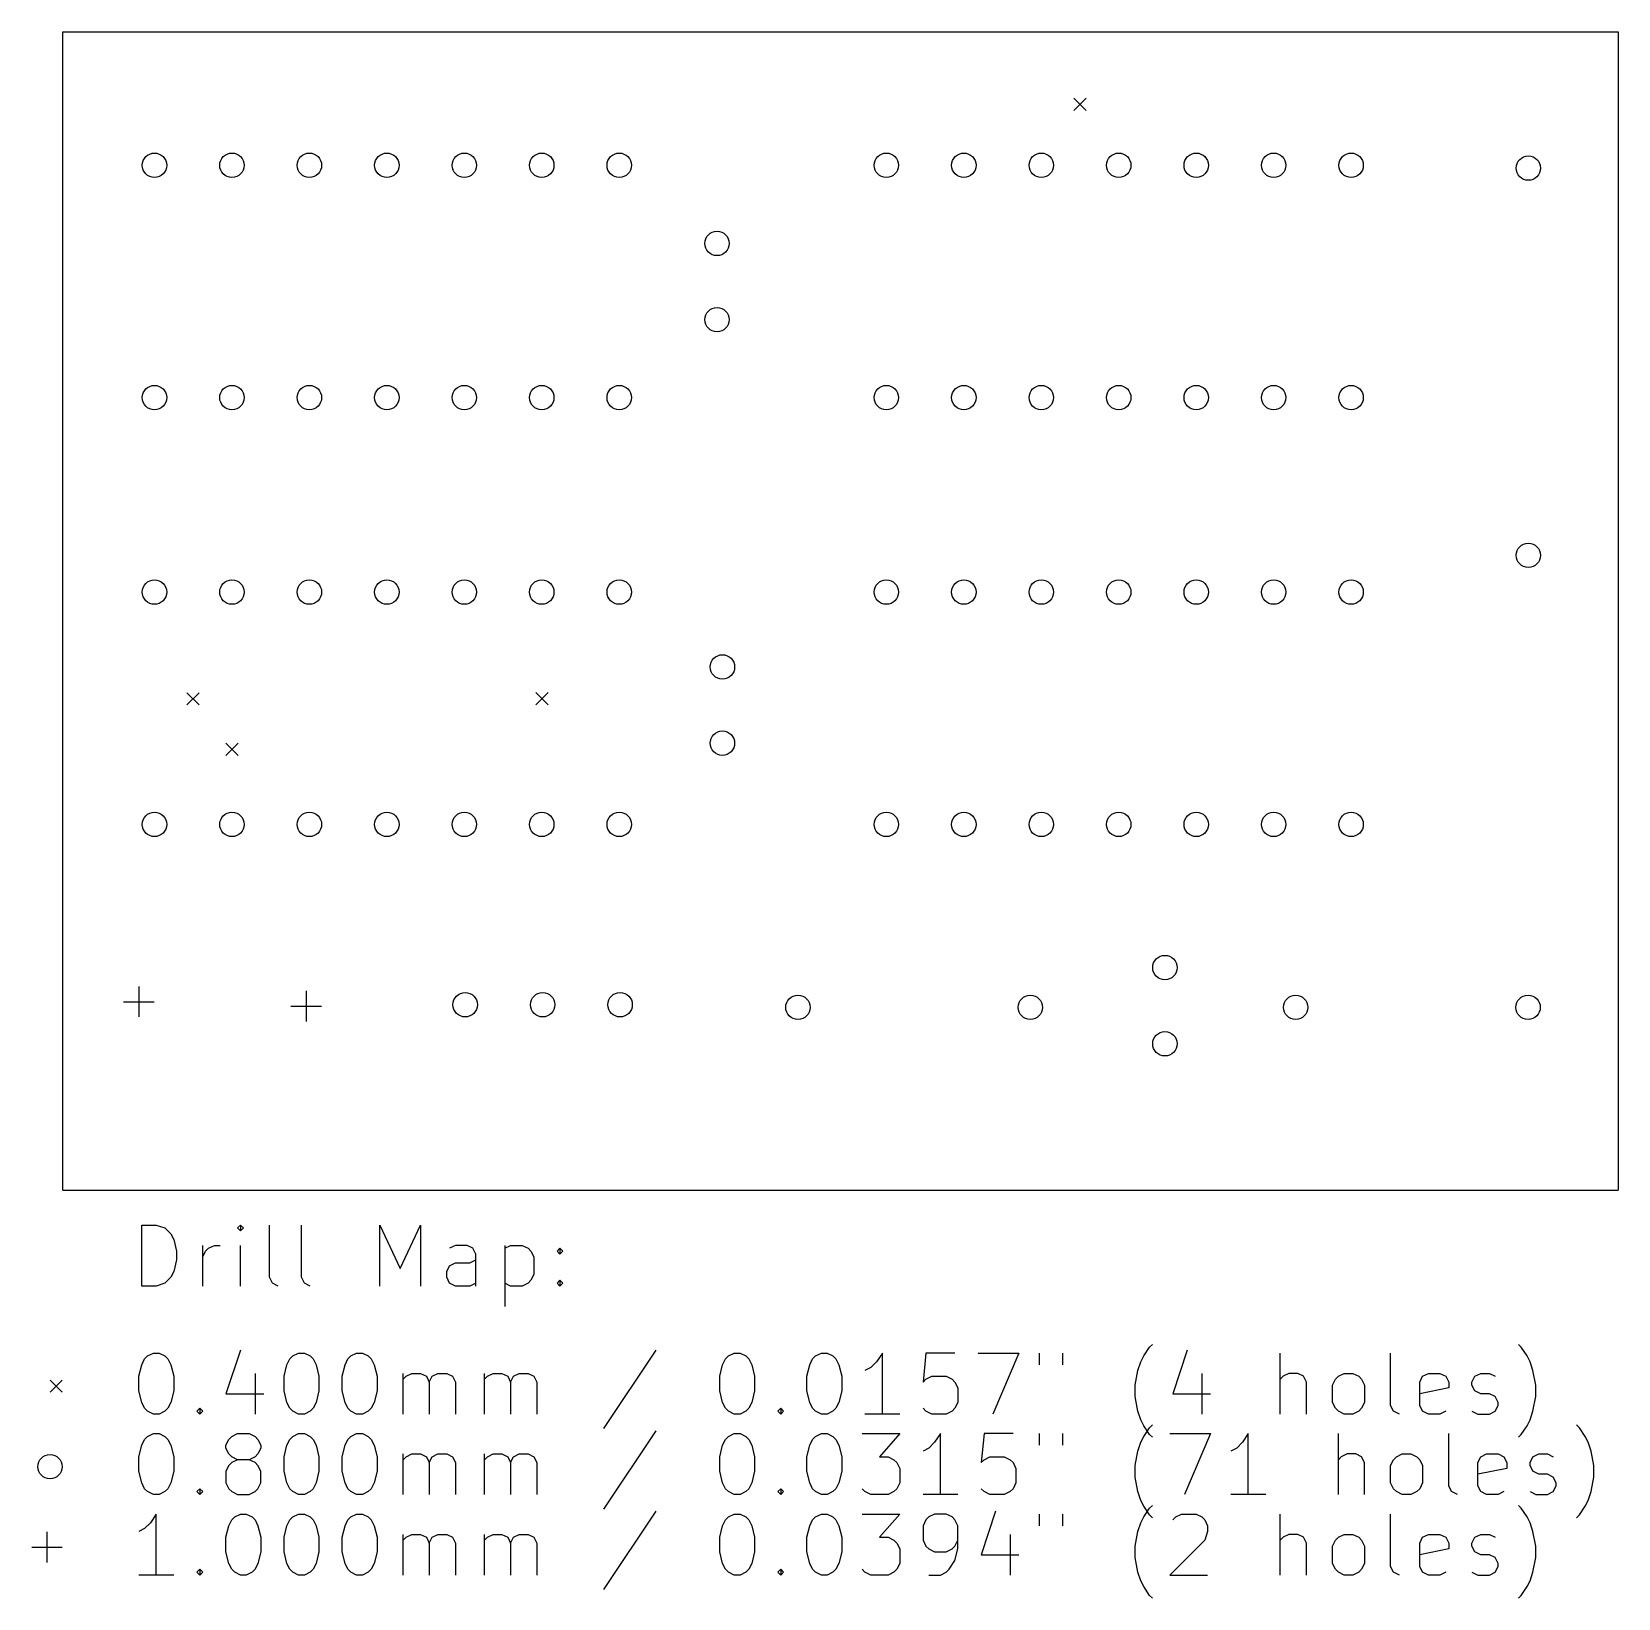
# Model space of a CAD drawing. Extents: x 108 to 160, y -95.4 to -44.
import ezdxf

# ---------------------------------------------------------------- set-up
doc = ezdxf.new("R2010")
doc.units = 0
doc.layers.add('BLACK', color=7, linetype='CONTINUOUS')

msp = doc.modelspace()

# ---------------------------------------------------------------- linework, layer by layer
at = {"layer": 'BLACK', "linetype": 'CONTINUOUS'}
for p, q in [((109, -82), (109, -44)), ((109, -44), (160, -44)), ((160, -44), (160, -82)), ((142.151, -46.1808), (142.551, -46.5808)), ((142.551, -46.1808), (142.151, -46.5808)), ((113.062, -65.6804), (113.462, -66.0804)), ((113.462, -65.6804), (113.062, -66.0804)), ((124.507, -65.6736), (124.907, -66.0736)), ((124.907, -65.6736), (124.507, -66.0736)), ((114.34, -67.336), (114.74, -67.736)), ((114.74, -67.336), (114.34, -67.736)), ((111.489, -75.3134), (111.489, -76.3134)), ((110.989, -75.8134), (111.989, -75.8134)), ((116.972, -75.4628), (116.972, -76.4628)), ((116.472, -75.9628), (117.472, -75.9628)), ((109, -82), (160, -82)), ((111.583, -85.1398), (111.583, -83.1398)), ((111.583, -83.1398), (112.059, -83.1398)), ((112.059, -83.1398), (112.345, -83.2351)), ((112.345, -83.2351), (112.535, -83.4256)), ((114.821, -83.1398), (114.726, -83.2351)), ((114.726, -83.2351), (114.821, -83.3303)), ((114.916, -83.2351), (114.821, -83.1398)), ((114.821, -83.1398), (114.821, -83.3303)), ((114.821, -83.3303), (114.916, -83.2351)), ((115.773, -84.8541), (115.773, -83.1398)), ((116.821, -84.8541), (116.821, -83.1398)), ((119.392, -85.1398), (119.392, -83.1398)), ((119.392, -83.1398), (120.059, -84.5684)), ((120.059, -84.5684), (120.726, -83.1398)), ((120.726, -83.1398), (120.726, -85.1398)), ((112.535, -83.4256), (112.63, -83.616)), ((112.63, -83.616), (112.726, -83.997)), ((112.726, -83.997), (112.726, -84.2827)), ((113.583, -85.1398), (113.583, -83.8065)), ((113.583, -84.1875), (113.678, -83.997)), ((113.678, -83.997), (113.773, -83.9017)), ((113.773, -83.9017), (113.964, -83.8065)), ((113.964, -83.8065), (114.154, -83.8065)), ((114.821, -85.1398), (114.821, -83.8065)), ((121.868, -83.8065), (121.678, -83.9017)), ((122.249, -83.8065), (121.868, -83.8065)), ((122.44, -83.9017), (122.249, -83.8065)), ((122.535, -84.0922), (122.44, -83.9017)), ((122.535, -85.1398), (122.535, -84.0922)), ((123.488, -83.8065), (123.488, -85.8065)), ((123.488, -83.9017), (123.678, -83.8065)), ((123.678, -83.8065), (124.059, -83.8065)), ((124.059, -83.8065), (124.249, -83.9017)), ((124.249, -83.9017), (124.345, -83.997)), ((124.345, -83.997), (124.44, -84.1875)), ((124.44, -84.1875), (124.44, -84.7589)), ((125.202, -83.997), (125.297, -83.9017)), ((125.297, -84.0922), (125.202, -83.997)), ((125.297, -83.9017), (125.392, -83.997)), ((125.297, -83.9017), (125.297, -84.0922)), ((125.392, -83.997), (125.297, -84.0922)), ((112.63, -84.6636), (112.535, -84.8541)), ((112.726, -84.2827), (112.63, -84.6636)), ((121.583, -84.6636), (121.678, -84.4732)), ((121.583, -84.8541), (121.583, -84.6636)), ((121.678, -84.4732), (121.868, -84.3779)), ((121.868, -84.3779), (122.345, -84.3779)), ((122.345, -84.3779), (122.535, -84.2827)), ((124.44, -84.7589), (124.345, -84.9494)), ((112.059, -85.1398), (111.583, -85.1398)), ((112.345, -85.0446), (112.059, -85.1398)), ((112.535, -84.8541), (112.345, -85.0446)), ((115.868, -85.0446), (115.773, -84.8541)), ((116.059, -85.1398), (115.868, -85.0446)), ((116.916, -85.0446), (116.821, -84.8541)), ((117.107, -85.1398), (116.916, -85.0446)), ((121.678, -85.0446), (121.583, -84.8541)), ((121.868, -85.1398), (121.678, -85.0446)), ((122.345, -85.1398), (121.868, -85.1398)), ((122.535, -85.0446), (122.345, -85.1398)), ((123.678, -85.1398), (123.488, -85.0446)), ((124.059, -85.1398), (123.678, -85.1398)), ((124.249, -85.0446), (124.059, -85.1398)), ((124.345, -84.9494), (124.249, -85.0446)), ((125.202, -85.0446), (125.297, -84.9494)), ((125.297, -85.1398), (125.202, -85.0446)), ((125.297, -84.9494), (125.392, -85.0446)), ((125.297, -84.9494), (125.297, -85.1398)), ((125.392, -85.0446), (125.297, -85.1398)), ((111.773, -87.4351), (111.964, -87.3398)), ((111.964, -87.3398), (112.154, -87.3398)), ((112.154, -87.3398), (112.345, -87.4351)), ((114.821, -87.2446), (114.345, -88.6732)), ((116.535, -87.4351), (116.726, -87.3398)), ((116.726, -87.3398), (116.916, -87.3398)), ((116.916, -87.3398), (117.107, -87.4351)), ((118.44, -87.4351), (118.63, -87.3398)), ((118.63, -87.3398), (118.821, -87.3398)), ((118.821, -87.3398), (119.011, -87.4351)), ((128.44, -87.2446), (126.726, -89.816)), ((130.821, -87.4351), (131.011, -87.3398)), ((131.011, -87.3398), (131.202, -87.3398)), ((131.202, -87.3398), (131.392, -87.4351)), ((133.678, -87.4351), (133.868, -87.3398)), ((133.868, -87.3398), (134.059, -87.3398)), ((134.059, -87.3398), (134.249, -87.4351)), ((135.868, -87.3398), (135.678, -87.6256)), ((135.868, -89.3398), (135.868, -87.3398)), ((137.297, -87.3398), (137.202, -88.2922)), ((138.249, -87.3398), (137.297, -87.3398)), ((139.011, -87.3398), (140.345, -87.3398)), ((140.345, -87.3398), (139.488, -89.3398)), ((141.011, -87.3398), (141.011, -87.7208)), ((141.773, -87.3398), (141.773, -87.7208)), ((144.44, -87.4351), (144.63, -87.1494)), ((144.63, -87.1494), (144.726, -87.0541)), ((145.868, -87.2446), (145.392, -88.6732)), ((148.916, -89.3398), (148.916, -87.3398)), ((152.535, -89.0541), (152.535, -87.3398)), ((156.821, -87.1494), (156.726, -87.0541)), ((157.011, -87.4351), (156.821, -87.1494)), ((111.488, -88.1017), (111.583, -87.7208)), ((111.583, -87.7208), (111.678, -87.5303)), ((111.678, -87.5303), (111.773, -87.4351)), ((112.345, -87.4351), (112.44, -87.5303)), ((112.44, -87.5303), (112.535, -87.7208)), ((112.535, -87.7208), (112.63, -88.1017)), ((116.249, -88.1017), (116.345, -87.7208)), ((116.345, -87.7208), (116.44, -87.5303)), ((116.44, -87.5303), (116.535, -87.4351)), ((117.107, -87.4351), (117.202, -87.5303)), ((117.202, -87.5303), (117.297, -87.7208)), ((117.297, -87.7208), (117.392, -88.1017)), ((118.154, -88.1017), (118.249, -87.7208)), ((118.249, -87.7208), (118.345, -87.5303)), ((118.345, -87.5303), (118.44, -87.4351)), ((119.011, -87.4351), (119.107, -87.5303)), ((119.107, -87.5303), (119.202, -87.7208)), ((119.202, -87.7208), (119.297, -88.1017)), ((130.535, -88.1017), (130.63, -87.7208)), ((130.63, -87.7208), (130.726, -87.5303)), ((130.726, -87.5303), (130.821, -87.4351)), ((131.392, -87.4351), (131.488, -87.5303)), ((131.488, -87.5303), (131.583, -87.7208)), ((131.583, -87.7208), (131.678, -88.1017)), ((133.392, -88.1017), (133.488, -87.7208)), ((133.488, -87.7208), (133.583, -87.5303)), ((133.583, -87.5303), (133.678, -87.4351)), ((134.249, -87.4351), (134.345, -87.5303)), ((134.345, -87.5303), (134.44, -87.7208)), ((134.44, -87.7208), (134.535, -88.1017)), ((135.488, -87.816), (135.297, -87.9113)), ((135.678, -87.6256), (135.488, -87.816)), ((144.154, -88.3875), (144.249, -87.9113)), ((144.249, -87.9113), (144.345, -87.6256)), ((144.345, -87.6256), (144.44, -87.4351)), ((157.107, -87.6256), (157.011, -87.4351)), ((157.202, -87.9113), (157.107, -87.6256)), ((157.297, -88.3875), (157.202, -87.9113)), ((108.575, -88.225), (108.975, -88.625)), ((108.975, -88.225), (108.575, -88.625)), ((111.488, -88.5779), (111.488, -88.1017)), ((112.63, -88.1017), (112.63, -88.5779)), ((115.297, -88.0065), (115.297, -89.3398)), ((116.249, -88.5779), (116.249, -88.1017)), ((117.392, -88.1017), (117.392, -88.5779)), ((118.154, -88.5779), (118.154, -88.1017)), ((119.297, -88.1017), (119.297, -88.5779)), ((120.154, -89.3398), (120.154, -88.0065)), ((120.154, -88.197), (120.249, -88.1017)), ((120.249, -88.1017), (120.44, -88.0065)), ((120.44, -88.0065), (120.726, -88.0065)), ((120.726, -88.0065), (120.916, -88.1017)), ((120.916, -88.1017), (121.011, -88.2922)), ((121.011, -88.2922), (121.107, -88.1017)), ((121.011, -88.2922), (121.011, -89.3398)), ((121.107, -88.1017), (121.297, -88.0065)), ((121.297, -88.0065), (121.583, -88.0065)), ((121.583, -88.0065), (121.773, -88.1017)), ((121.773, -88.1017), (121.868, -88.2922)), ((121.868, -88.2922), (121.868, -89.3398)), ((122.821, -89.3398), (122.821, -88.0065)), ((122.821, -88.197), (122.916, -88.1017)), ((122.916, -88.1017), (123.107, -88.0065)), ((123.107, -88.0065), (123.392, -88.0065)), ((123.392, -88.0065), (123.583, -88.1017)), ((123.583, -88.1017), (123.678, -88.2922)), ((123.678, -88.2922), (123.773, -88.1017)), ((123.678, -88.2922), (123.678, -89.3398)), ((123.773, -88.1017), (123.964, -88.0065)), ((123.964, -88.0065), (124.249, -88.0065)), ((124.249, -88.0065), (124.44, -88.1017)), ((124.44, -88.1017), (124.535, -88.2922)), ((124.535, -88.2922), (124.535, -89.3398)), ((130.535, -88.5779), (130.535, -88.1017)), ((131.678, -88.1017), (131.678, -88.5779)), ((133.392, -88.5779), (133.392, -88.1017)), ((134.535, -88.1017), (134.535, -88.5779)), ((137.202, -88.2922), (137.297, -88.197)), ((137.297, -88.197), (137.488, -88.1017)), ((137.488, -88.1017), (137.964, -88.1017)), ((137.964, -88.1017), (138.154, -88.197)), ((138.154, -88.197), (138.249, -88.2922)), ((138.249, -88.2922), (138.345, -88.4827)), ((144.154, -88.7684), (144.154, -88.3875)), ((146.345, -88.0065), (146.345, -89.3398)), ((149.011, -88.1017), (148.916, -88.197)), ((149.202, -88.0065), (149.011, -88.1017)), ((149.488, -88.0065), (149.202, -88.0065)), ((149.678, -88.1017), (149.488, -88.0065)), ((149.773, -88.2922), (149.678, -88.1017)), ((149.773, -89.3398), (149.773, -88.2922)), ((150.63, -88.3875), (150.726, -88.197)), ((150.63, -88.9589), (150.63, -88.3875)), ((150.726, -88.197), (150.821, -88.1017)), ((150.821, -88.1017), (151.011, -88.0065)), ((151.011, -88.0065), (151.297, -88.0065)), ((151.297, -88.0065), (151.488, -88.1017)), ((151.488, -88.1017), (151.583, -88.197)), ((151.583, -88.197), (151.678, -88.3875)), ((151.678, -88.3875), (151.678, -88.9589)), ((153.488, -88.2922), (153.583, -88.1017)), ((153.488, -89.0541), (153.488, -88.2922)), ((153.583, -88.1017), (153.773, -88.0065)), ((153.773, -88.0065), (154.154, -88.0065)), ((154.154, -88.0065), (154.345, -88.1017)), ((154.345, -88.1017), (154.44, -88.2922)), ((154.44, -88.2922), (154.44, -88.4827)), ((155.202, -88.2922), (155.297, -88.1017)), ((155.202, -88.3875), (155.202, -88.2922)), ((155.297, -88.5779), (155.202, -88.3875)), ((155.297, -88.1017), (155.488, -88.0065)), ((155.488, -88.0065), (155.773, -88.0065)), ((155.773, -88.0065), (155.964, -88.1017)), ((157.297, -88.7684), (157.297, -88.3875)), ((111.583, -88.9589), (111.488, -88.5779)), ((111.678, -89.1494), (111.583, -88.9589)), ((112.535, -88.9589), (112.44, -89.1494)), ((112.63, -88.5779), (112.535, -88.9589)), ((114.345, -88.6732), (115.583, -88.6732)), ((116.345, -88.9589), (116.249, -88.5779)), ((116.44, -89.1494), (116.345, -88.9589)), ((117.297, -88.9589), (117.202, -89.1494)), ((117.392, -88.5779), (117.297, -88.9589)), ((118.249, -88.9589), (118.154, -88.5779)), ((118.345, -89.1494), (118.249, -88.9589)), ((119.202, -88.9589), (119.107, -89.1494)), ((119.297, -88.5779), (119.202, -88.9589)), ((130.63, -88.9589), (130.535, -88.5779)), ((130.726, -89.1494), (130.63, -88.9589)), ((131.583, -88.9589), (131.488, -89.1494)), ((131.678, -88.5779), (131.583, -88.9589)), ((133.488, -88.9589), (133.392, -88.5779)), ((133.583, -89.1494), (133.488, -88.9589)), ((134.44, -88.9589), (134.345, -89.1494)), ((134.535, -88.5779), (134.44, -88.9589)), ((138.345, -88.9589), (138.249, -89.1494)), ((138.345, -88.4827), (138.345, -88.9589)), ((144.249, -89.2446), (144.154, -88.7684)), ((145.392, -88.6732), (146.63, -88.6732)), ((150.726, -89.1494), (150.63, -88.9589)), ((151.678, -88.9589), (151.583, -89.1494)), ((154.44, -88.4827), (153.488, -88.6732)), ((155.488, -88.6732), (155.297, -88.5779)), ((155.773, -88.6732), (155.488, -88.6732)), ((155.964, -88.7684), (155.773, -88.6732)), ((156.059, -88.9589), (155.964, -88.7684)), ((156.059, -89.0541), (156.059, -88.9589)), ((157.202, -89.2446), (157.297, -88.7684)), ((111.773, -89.2446), (111.678, -89.1494)), ((111.964, -89.3398), (111.773, -89.2446)), ((112.154, -89.3398), (111.964, -89.3398)), ((112.345, -89.2446), (112.154, -89.3398)), ((112.44, -89.1494), (112.345, -89.2446)), ((113.392, -89.2446), (113.488, -89.1494)), ((113.488, -89.3398), (113.392, -89.2446)), ((113.488, -89.1494), (113.583, -89.2446)), ((113.488, -89.1494), (113.488, -89.3398)), ((113.583, -89.2446), (113.488, -89.3398)), ((116.535, -89.2446), (116.44, -89.1494)), ((116.726, -89.3398), (116.535, -89.2446)), ((116.916, -89.3398), (116.726, -89.3398)), ((117.107, -89.2446), (116.916, -89.3398)), ((117.202, -89.1494), (117.107, -89.2446)), ((118.44, -89.2446), (118.345, -89.1494)), ((118.63, -89.3398), (118.44, -89.2446)), ((118.821, -89.3398), (118.63, -89.3398)), ((119.011, -89.2446), (118.821, -89.3398)), ((119.107, -89.1494), (119.011, -89.2446)), ((130.821, -89.2446), (130.726, -89.1494)), ((131.011, -89.3398), (130.821, -89.2446)), ((131.202, -89.3398), (131.011, -89.3398)), ((131.392, -89.2446), (131.202, -89.3398)), ((131.488, -89.1494), (131.392, -89.2446)), ((132.44, -89.2446), (132.535, -89.1494)), ((132.535, -89.3398), (132.44, -89.2446)), ((132.535, -89.1494), (132.63, -89.2446)), ((132.535, -89.1494), (132.535, -89.3398)), ((132.63, -89.2446), (132.535, -89.3398)), ((133.678, -89.2446), (133.583, -89.1494)), ((133.868, -89.3398), (133.678, -89.2446)), ((134.059, -89.3398), (133.868, -89.3398)), ((134.249, -89.2446), (134.059, -89.3398)), ((134.345, -89.1494), (134.249, -89.2446)), ((136.44, -89.3398), (135.297, -89.3398)), ((137.297, -89.2446), (137.202, -89.1494)), ((137.488, -89.3398), (137.297, -89.2446)), ((137.964, -89.3398), (137.488, -89.3398)), ((138.154, -89.2446), (137.964, -89.3398)), ((138.249, -89.1494), (138.154, -89.2446)), ((144.345, -89.5303), (144.249, -89.2446)), ((150.821, -89.2446), (150.726, -89.1494)), ((151.011, -89.3398), (150.821, -89.2446)), ((151.297, -89.3398), (151.011, -89.3398)), ((151.488, -89.2446), (151.297, -89.3398)), ((151.583, -89.1494), (151.488, -89.2446)), ((152.63, -89.2446), (152.535, -89.0541)), ((152.821, -89.3398), (152.63, -89.2446)), ((153.583, -89.2446), (153.488, -89.0541)), ((153.773, -89.3398), (153.583, -89.2446)), ((154.154, -89.3398), (153.773, -89.3398)), ((154.345, -89.2446), (154.154, -89.3398)), ((155.202, -89.2446), (155.392, -89.3398)), ((155.392, -89.3398), (155.773, -89.3398)), ((155.773, -89.3398), (155.964, -89.2446)), ((155.964, -89.2446), (156.059, -89.0541)), ((157.107, -89.5303), (157.202, -89.2446)), ((111.773, -90.0751), (111.964, -89.9798)), ((111.964, -89.9798), (112.154, -89.9798)), ((112.154, -89.9798), (112.345, -90.0751)), ((114.535, -90.0751), (114.726, -89.9798)), ((114.726, -89.9798), (115.107, -89.9798)), ((115.107, -89.9798), (115.297, -90.0751)), ((116.535, -90.0751), (116.726, -89.9798)), ((116.726, -89.9798), (116.916, -89.9798)), ((116.916, -89.9798), (117.107, -90.0751)), ((118.44, -90.0751), (118.63, -89.9798)), ((118.63, -89.9798), (118.821, -89.9798)), ((118.821, -89.9798), (119.011, -90.0751)), ((128.44, -89.8846), (126.726, -92.456)), ((130.821, -90.0751), (131.011, -89.9798)), ((131.011, -89.9798), (131.202, -89.9798)), ((131.202, -89.9798), (131.392, -90.0751)), ((133.678, -90.0751), (133.868, -89.9798)), ((133.868, -89.9798), (134.059, -89.9798)), ((134.059, -89.9798), (134.249, -90.0751)), ((135.202, -89.9798), (136.44, -89.9798)), ((136.44, -89.9798), (135.773, -90.7417)), ((137.773, -89.9798), (137.583, -90.2656)), ((137.773, -91.9798), (137.773, -89.9798)), ((139.202, -89.9798), (139.107, -90.9322)), ((140.154, -89.9798), (139.202, -89.9798)), ((141.011, -89.9798), (141.011, -90.3608)), ((141.773, -89.9798), (141.773, -90.3608)), ((144.44, -89.7208), (144.345, -89.5303)), ((144.63, -90.0065), (144.44, -89.7208)), ((144.44, -90.0751), (144.63, -89.7894)), ((144.63, -89.7894), (144.726, -89.6941)), ((145.297, -89.9798), (146.63, -89.9798)), ((146.63, -89.9798), (145.773, -91.9798)), ((147.868, -89.9798), (147.678, -90.2656)), ((147.868, -91.9798), (147.868, -89.9798)), ((150.821, -91.9798), (150.821, -89.9798)), ((154.44, -91.6941), (154.44, -89.9798)), ((156.821, -90.0065), (157.011, -89.7208)), ((157.011, -89.7208), (157.107, -89.5303)), ((158.726, -89.7894), (158.63, -89.6941)), ((158.916, -90.0751), (158.726, -89.7894)), ((111.488, -90.7417), (111.583, -90.3608)), ((111.583, -90.3608), (111.678, -90.1703)), ((111.678, -90.1703), (111.773, -90.0751)), ((112.345, -90.0751), (112.44, -90.1703)), ((112.44, -90.1703), (112.535, -90.3608)), ((112.535, -90.3608), (112.63, -90.7417)), ((114.345, -90.3608), (114.44, -90.1703)), ((114.345, -90.456), (114.345, -90.3608)), ((114.44, -90.6465), (114.345, -90.456)), ((114.44, -90.1703), (114.535, -90.0751)), ((115.297, -90.0751), (115.392, -90.1703)), ((115.392, -90.1703), (115.488, -90.3608)), ((115.488, -90.456), (115.392, -90.6465)), ((115.488, -90.3608), (115.488, -90.456)), ((116.249, -90.7417), (116.345, -90.3608)), ((116.345, -90.3608), (116.44, -90.1703)), ((116.44, -90.1703), (116.535, -90.0751)), ((117.107, -90.0751), (117.202, -90.1703)), ((117.202, -90.1703), (117.297, -90.3608)), ((117.297, -90.3608), (117.392, -90.7417)), ((118.154, -90.7417), (118.249, -90.3608)), ((118.249, -90.3608), (118.345, -90.1703)), ((118.345, -90.1703), (118.44, -90.0751)), ((119.011, -90.0751), (119.107, -90.1703)), ((119.107, -90.1703), (119.202, -90.3608)), ((119.202, -90.3608), (119.297, -90.7417)), ((130.535, -90.7417), (130.63, -90.3608)), ((130.63, -90.3608), (130.726, -90.1703)), ((130.726, -90.1703), (130.821, -90.0751)), ((131.392, -90.0751), (131.488, -90.1703)), ((131.488, -90.1703), (131.583, -90.3608)), ((131.583, -90.3608), (131.678, -90.7417)), ((133.392, -90.7417), (133.488, -90.3608)), ((133.488, -90.3608), (133.583, -90.1703)), ((133.583, -90.1703), (133.678, -90.0751)), ((134.249, -90.0751), (134.345, -90.1703)), ((134.345, -90.1703), (134.44, -90.3608)), ((134.44, -90.3608), (134.535, -90.7417)), ((137.392, -90.456), (137.202, -90.5513)), ((137.583, -90.2656), (137.392, -90.456)), ((144.249, -90.5513), (144.345, -90.2656)), ((144.345, -90.2656), (144.44, -90.0751)), ((144.726, -90.1017), (144.63, -90.0065)), ((147.488, -90.456), (147.297, -90.5513)), ((147.678, -90.2656), (147.488, -90.456)), ((156.726, -90.1017), (156.821, -90.0065)), ((159.011, -90.2656), (158.916, -90.0751)), ((159.107, -90.5513), (159.011, -90.2656)), ((111.488, -91.2179), (111.488, -90.7417)), ((112.63, -90.7417), (112.63, -91.2179)), ((114.44, -91.0275), (114.345, -91.2179)), ((114.535, -90.7417), (114.44, -90.6465)), ((114.535, -90.9322), (114.44, -91.0275)), ((114.726, -90.837), (114.535, -90.7417)), ((114.726, -90.837), (114.535, -90.9322)), ((115.107, -90.837), (114.726, -90.837)), ((115.297, -90.7417), (115.107, -90.837)), ((115.297, -90.9322), (115.107, -90.837)), ((115.392, -90.6465), (115.297, -90.7417)), ((115.392, -91.0275), (115.297, -90.9322)), ((115.488, -91.2179), (115.392, -91.0275)), ((116.249, -91.2179), (116.249, -90.7417)), ((117.392, -90.7417), (117.392, -91.2179)), ((118.154, -91.2179), (118.154, -90.7417)), ((119.297, -90.7417), (119.297, -91.2179)), ((120.154, -91.9798), (120.154, -90.6465)), ((120.154, -90.837), (120.249, -90.7417)), ((120.249, -90.7417), (120.44, -90.6465)), ((120.44, -90.6465), (120.726, -90.6465)), ((120.726, -90.6465), (120.916, -90.7417)), ((120.916, -90.7417), (121.011, -90.9322)), ((121.011, -90.9322), (121.107, -90.7417)), ((121.011, -90.9322), (121.011, -91.9798)), ((121.107, -90.7417), (121.297, -90.6465)), ((121.297, -90.6465), (121.583, -90.6465)), ((121.583, -90.6465), (121.773, -90.7417)), ((121.773, -90.7417), (121.868, -90.9322)), ((121.868, -90.9322), (121.868, -91.9798)), ((122.821, -91.9798), (122.821, -90.6465)), ((122.821, -90.837), (122.916, -90.7417)), ((122.916, -90.7417), (123.107, -90.6465)), ((123.107, -90.6465), (123.392, -90.6465)), ((123.392, -90.6465), (123.583, -90.7417)), ((123.583, -90.7417), (123.678, -90.9322)), ((123.678, -90.9322), (123.773, -90.7417)), ((123.678, -90.9322), (123.678, -91.9798)), ((123.773, -90.7417), (123.964, -90.6465)), ((123.964, -90.6465), (124.249, -90.6465)), ((124.249, -90.6465), (124.44, -90.7417)), ((124.44, -90.7417), (124.535, -90.9322)), ((124.535, -90.9322), (124.535, -91.9798)), ((130.535, -91.2179), (130.535, -90.7417)), ((131.678, -90.7417), (131.678, -91.2179)), ((133.392, -91.2179), (133.392, -90.7417)), ((134.535, -90.7417), (134.535, -91.2179)), ((135.773, -90.7417), (136.059, -90.7417)), ((136.059, -90.7417), (136.249, -90.837)), ((136.249, -90.837), (136.345, -90.9322)), ((136.345, -90.9322), (136.44, -91.1227)), ((139.107, -90.9322), (139.202, -90.837)), ((139.202, -90.837), (139.392, -90.7417)), ((139.392, -90.7417), (139.868, -90.7417)), ((139.868, -90.7417), (140.059, -90.837)), ((140.059, -90.837), (140.154, -90.9322)), ((140.154, -90.9322), (140.249, -91.1227)), ((144.154, -91.0275), (144.249, -90.5513)), ((144.154, -91.4084), (144.154, -91.0275)), ((150.916, -90.7417), (150.821, -90.837)), ((151.107, -90.6465), (150.916, -90.7417)), ((151.392, -90.6465), (151.107, -90.6465)), ((151.583, -90.7417), (151.392, -90.6465)), ((151.678, -90.9322), (151.583, -90.7417)), ((151.678, -91.9798), (151.678, -90.9322)), ((152.535, -91.0275), (152.63, -90.837)), ((152.535, -91.5989), (152.535, -91.0275)), ((152.63, -90.837), (152.726, -90.7417)), ((152.726, -90.7417), (152.916, -90.6465)), ((152.916, -90.6465), (153.202, -90.6465)), ((153.202, -90.6465), (153.392, -90.7417)), ((153.392, -90.7417), (153.488, -90.837)), ((153.488, -90.837), (153.583, -91.0275)), ((153.583, -91.0275), (153.583, -91.5989)), ((155.392, -90.9322), (155.488, -90.7417)), ((155.392, -91.6941), (155.392, -90.9322)), ((155.488, -90.7417), (155.678, -90.6465)), ((155.678, -90.6465), (156.059, -90.6465)), ((156.059, -90.6465), (156.249, -90.7417)), ((156.249, -90.7417), (156.345, -90.9322)), ((156.345, -90.9322), (156.345, -91.1227)), ((157.107, -90.9322), (157.202, -90.7417)), ((157.107, -91.0275), (157.107, -90.9322)), ((157.202, -91.2179), (157.107, -91.0275)), ((157.202, -90.7417), (157.392, -90.6465)), ((157.392, -90.6465), (157.678, -90.6465)), ((157.678, -90.6465), (157.868, -90.7417)), ((159.202, -91.0275), (159.107, -90.5513)), ((159.202, -91.4084), (159.202, -91.0275)), ((111.583, -91.5989), (111.488, -91.2179)), ((112.63, -91.2179), (112.535, -91.5989)), ((114.345, -91.2179), (114.345, -91.5989)), ((115.488, -91.5989), (115.488, -91.2179)), ((116.345, -91.5989), (116.249, -91.2179)), ((117.392, -91.2179), (117.297, -91.5989)), ((118.249, -91.5989), (118.154, -91.2179)), ((119.297, -91.2179), (119.202, -91.5989)), ((130.63, -91.5989), (130.535, -91.2179)), ((131.678, -91.2179), (131.583, -91.5989)), ((133.488, -91.5989), (133.392, -91.2179)), ((134.535, -91.2179), (134.44, -91.5989)), ((136.44, -91.1227), (136.44, -91.5989)), ((140.249, -91.1227), (140.249, -91.5989)), ((144.249, -91.8846), (144.154, -91.4084)), ((156.345, -91.1227), (155.392, -91.3132)), ((157.392, -91.3132), (157.202, -91.2179)), ((157.678, -91.3132), (157.392, -91.3132)), ((157.868, -91.4084), (157.678, -91.3132)), ((157.964, -91.5989), (157.868, -91.4084)), ((159.107, -91.8846), (159.202, -91.4084)), ((111.678, -91.7894), (111.583, -91.5989)), ((111.773, -91.8846), (111.678, -91.7894)), ((111.964, -91.9798), (111.773, -91.8846)), ((112.154, -91.9798), (111.964, -91.9798)), ((112.345, -91.8846), (112.154, -91.9798)), ((112.44, -91.7894), (112.345, -91.8846)), ((112.535, -91.5989), (112.44, -91.7894)), ((113.392, -91.8846), (113.488, -91.7894)), ((113.488, -91.9798), (113.392, -91.8846)), ((113.488, -91.7894), (113.583, -91.8846)), ((113.488, -91.7894), (113.488, -91.9798)), ((113.583, -91.8846), (113.488, -91.9798)), ((114.345, -91.5989), (114.44, -91.7894)), ((114.44, -91.7894), (114.535, -91.8846)), ((114.535, -91.8846), (114.726, -91.9798)), ((114.726, -91.9798), (115.107, -91.9798)), ((115.107, -91.9798), (115.297, -91.8846)), ((115.297, -91.8846), (115.392, -91.7894)), ((115.392, -91.7894), (115.488, -91.5989)), ((116.44, -91.7894), (116.345, -91.5989)), ((116.535, -91.8846), (116.44, -91.7894)), ((116.726, -91.9798), (116.535, -91.8846)), ((116.916, -91.9798), (116.726, -91.9798)), ((117.107, -91.8846), (116.916, -91.9798)), ((117.202, -91.7894), (117.107, -91.8846)), ((117.297, -91.5989), (117.202, -91.7894)), ((118.345, -91.7894), (118.249, -91.5989)), ((118.44, -91.8846), (118.345, -91.7894)), ((118.63, -91.9798), (118.44, -91.8846)), ((118.821, -91.9798), (118.63, -91.9798)), ((119.011, -91.8846), (118.821, -91.9798)), ((119.107, -91.7894), (119.011, -91.8846)), ((119.202, -91.5989), (119.107, -91.7894)), ((130.726, -91.7894), (130.63, -91.5989)), ((130.821, -91.8846), (130.726, -91.7894)), ((131.011, -91.9798), (130.821, -91.8846)), ((131.202, -91.9798), (131.011, -91.9798)), ((131.392, -91.8846), (131.202, -91.9798)), ((131.488, -91.7894), (131.392, -91.8846)), ((131.583, -91.5989), (131.488, -91.7894)), ((132.44, -91.8846), (132.535, -91.7894)), ((132.535, -91.9798), (132.44, -91.8846)), ((132.535, -91.7894), (132.63, -91.8846)), ((132.535, -91.7894), (132.535, -91.9798)), ((132.63, -91.8846), (132.535, -91.9798)), ((133.583, -91.7894), (133.488, -91.5989)), ((133.678, -91.8846), (133.583, -91.7894)), ((133.868, -91.9798), (133.678, -91.8846)), ((134.059, -91.9798), (133.868, -91.9798)), ((134.249, -91.8846), (134.059, -91.9798)), ((134.345, -91.7894), (134.249, -91.8846)), ((134.44, -91.5989), (134.345, -91.7894)), ((135.297, -91.8846), (135.202, -91.7894)), ((135.488, -91.9798), (135.297, -91.8846)), ((136.059, -91.9798), (135.488, -91.9798)), ((136.249, -91.8846), (136.059, -91.9798)), ((136.345, -91.7894), (136.249, -91.8846)), ((136.44, -91.5989), (136.345, -91.7894)), ((138.345, -91.9798), (137.202, -91.9798)), ((139.202, -91.8846), (139.107, -91.7894)), ((139.392, -91.9798), (139.202, -91.8846)), ((139.868, -91.9798), (139.392, -91.9798)), ((140.059, -91.8846), (139.868, -91.9798)), ((140.154, -91.7894), (140.059, -91.8846)), ((140.249, -91.5989), (140.154, -91.7894)), ((144.345, -92.1703), (144.249, -91.8846)), ((148.44, -91.9798), (147.297, -91.9798)), ((152.63, -91.7894), (152.535, -91.5989)), ((152.726, -91.8846), (152.63, -91.7894)), ((152.916, -91.9798), (152.726, -91.8846)), ((153.202, -91.9798), (152.916, -91.9798)), ((153.392, -91.8846), (153.202, -91.9798)), ((153.488, -91.7894), (153.392, -91.8846)), ((153.583, -91.5989), (153.488, -91.7894)), ((154.535, -91.8846), (154.44, -91.6941)), ((154.726, -91.9798), (154.535, -91.8846)), ((155.488, -91.8846), (155.392, -91.6941)), ((155.678, -91.9798), (155.488, -91.8846)), ((156.059, -91.9798), (155.678, -91.9798)), ((156.249, -91.8846), (156.059, -91.9798)), ((157.107, -91.8846), (157.297, -91.9798)), ((157.297, -91.9798), (157.678, -91.9798)), ((157.678, -91.9798), (157.868, -91.8846)), ((157.868, -91.8846), (157.964, -91.6941)), ((157.964, -91.6941), (157.964, -91.5989)), ((159.011, -92.1703), (159.107, -91.8846)), ((128.44, -92.5246), (126.726, -95.096)), ((139.583, -92.5246), (139.107, -93.9532)), ((144.44, -92.3608), (144.345, -92.1703)), ((144.63, -92.6465), (144.44, -92.3608)), ((144.44, -92.7151), (144.63, -92.4294)), ((144.63, -92.4294), (144.726, -92.3341)), ((156.821, -92.4294), (156.726, -92.3341)), ((157.011, -92.7151), (156.821, -92.4294)), ((158.726, -92.6465), (158.916, -92.3608)), ((158.916, -92.3608), (159.011, -92.1703)), ((111.678, -93.096), (111.488, -93.1913)), ((111.868, -92.9056), (111.678, -93.096)), ((112.059, -92.6198), (111.868, -92.9056)), ((112.059, -94.6198), (112.059, -92.6198)), ((114.345, -93.3817), (114.44, -93.0008)), ((114.44, -93.0008), (114.535, -92.8103)), ((114.535, -92.8103), (114.63, -92.7151)), ((114.63, -92.7151), (114.821, -92.6198)), ((114.821, -92.6198), (115.011, -92.6198)), ((115.011, -92.6198), (115.202, -92.7151)), ((115.202, -92.7151), (115.297, -92.8103)), ((115.297, -92.8103), (115.392, -93.0008)), ((115.392, -93.0008), (115.488, -93.3817)), ((116.249, -93.3817), (116.345, -93.0008)), ((116.345, -93.0008), (116.44, -92.8103)), ((116.44, -92.8103), (116.535, -92.7151)), ((116.535, -92.7151), (116.726, -92.6198)), ((116.726, -92.6198), (116.916, -92.6198)), ((116.916, -92.6198), (117.107, -92.7151)), ((117.107, -92.7151), (117.202, -92.8103)), ((117.202, -92.8103), (117.297, -93.0008)), ((117.297, -93.0008), (117.392, -93.3817)), ((118.154, -93.3817), (118.249, -93.0008)), ((118.249, -93.0008), (118.345, -92.8103)), ((118.345, -92.8103), (118.44, -92.7151)), ((118.44, -92.7151), (118.63, -92.6198)), ((118.63, -92.6198), (118.821, -92.6198)), ((118.821, -92.6198), (119.011, -92.7151)), ((119.011, -92.7151), (119.107, -92.8103)), ((119.107, -92.8103), (119.202, -93.0008)), ((119.202, -93.0008), (119.297, -93.3817)), ((130.535, -93.3817), (130.63, -93.0008)), ((130.63, -93.0008), (130.726, -92.8103)), ((130.726, -92.8103), (130.821, -92.7151)), ((130.821, -92.7151), (131.011, -92.6198)), ((131.011, -92.6198), (131.202, -92.6198)), ((131.202, -92.6198), (131.392, -92.7151)), ((131.392, -92.7151), (131.488, -92.8103)), ((131.488, -92.8103), (131.583, -93.0008)), ((131.583, -93.0008), (131.678, -93.3817)), ((133.392, -93.3817), (133.488, -93.0008)), ((133.488, -93.0008), (133.583, -92.8103)), ((133.583, -92.8103), (133.678, -92.7151)), ((133.678, -92.7151), (133.868, -92.6198)), ((133.868, -92.6198), (134.059, -92.6198)), ((134.059, -92.6198), (134.249, -92.7151)), ((134.249, -92.7151), (134.345, -92.8103)), ((134.345, -92.8103), (134.44, -93.0008)), ((134.44, -93.0008), (134.535, -93.3817)), ((135.202, -92.6198), (136.44, -92.6198)), ((136.44, -92.6198), (135.773, -93.3817)), ((137.297, -92.8103), (137.202, -93.0008)), ((137.202, -93.0008), (137.202, -93.477)), ((137.392, -92.7151), (137.297, -92.8103)), ((137.583, -92.6198), (137.392, -92.7151)), ((137.964, -92.6198), (137.583, -92.6198)), ((138.154, -92.7151), (137.964, -92.6198)), ((138.249, -92.8103), (138.154, -92.7151)), ((138.345, -93.0008), (138.249, -92.8103)), ((138.345, -93.7627), (138.345, -93.0008)), ((141.011, -92.6198), (141.011, -93.0008)), ((141.773, -92.6198), (141.773, -93.0008)), ((144.249, -93.1913), (144.345, -92.9056)), ((144.345, -92.9056), (144.44, -92.7151)), ((144.726, -92.7417), (144.63, -92.6465)), ((145.392, -92.8103), (145.488, -92.7151)), ((145.488, -92.7151), (145.678, -92.6198)), ((145.678, -92.6198), (146.154, -92.6198)), ((146.154, -92.6198), (146.345, -92.7151)), ((146.345, -92.7151), (146.44, -92.8103)), ((146.44, -92.8103), (146.535, -93.0008)), ((146.535, -93.0008), (146.535, -93.1913)), ((148.916, -94.6198), (148.916, -92.6198)), ((152.535, -94.3341), (152.535, -92.6198)), ((157.107, -92.9056), (157.011, -92.7151)), ((157.202, -93.1913), (157.107, -92.9056)), ((158.63, -92.7417), (158.726, -92.6465)), ((108.475, -93.205), (108.475, -94.205)), ((114.345, -93.8579), (114.345, -93.3817)), ((115.488, -93.3817), (115.488, -93.8579)), ((116.249, -93.8579), (116.249, -93.3817)), ((117.392, -93.3817), (117.392, -93.8579)), ((118.154, -93.8579), (118.154, -93.3817)), ((119.297, -93.3817), (119.297, -93.8579)), ((120.154, -94.6198), (120.154, -93.2865)), ((120.154, -93.477), (120.249, -93.3817)), ((120.249, -93.3817), (120.44, -93.2865)), ((120.44, -93.2865), (120.726, -93.2865)), ((120.726, -93.2865), (120.916, -93.3817)), ((120.916, -93.3817), (121.011, -93.5722)), ((121.011, -93.5722), (121.107, -93.3817)), ((121.011, -93.5722), (121.011, -94.6198)), ((121.107, -93.3817), (121.297, -93.2865)), ((121.297, -93.2865), (121.583, -93.2865)), ((121.583, -93.2865), (121.773, -93.3817)), ((121.773, -93.3817), (121.868, -93.5722)), ((121.868, -93.5722), (121.868, -94.6198)), ((122.821, -94.6198), (122.821, -93.2865)), ((122.821, -93.477), (122.916, -93.3817)), ((122.916, -93.3817), (123.107, -93.2865)), ((123.107, -93.2865), (123.392, -93.2865)), ((123.392, -93.2865), (123.583, -93.3817)), ((123.583, -93.3817), (123.678, -93.5722)), ((123.678, -93.5722), (123.773, -93.3817)), ((123.678, -93.5722), (123.678, -94.6198)), ((123.773, -93.3817), (123.964, -93.2865)), ((123.964, -93.2865), (124.249, -93.2865)), ((124.249, -93.2865), (124.44, -93.3817)), ((124.44, -93.3817), (124.535, -93.5722)), ((124.535, -93.5722), (124.535, -94.6198)), ((130.535, -93.8579), (130.535, -93.3817)), ((131.678, -93.3817), (131.678, -93.8579)), ((133.392, -93.8579), (133.392, -93.3817)), ((134.535, -93.3817), (134.535, -93.8579)), ((135.773, -93.3817), (136.059, -93.3817)), ((136.059, -93.3817), (136.249, -93.477)), ((136.249, -93.477), (136.345, -93.5722)), ((136.345, -93.5722), (136.44, -93.7627)), ((137.202, -93.477), (137.297, -93.6675)), ((138.249, -93.6675), (138.345, -93.477)), ((140.059, -93.2865), (140.059, -94.6198)), ((144.154, -93.6675), (144.249, -93.1913)), ((146.44, -93.477), (145.297, -94.6198)), ((146.535, -93.1913), (146.44, -93.477)), ((149.011, -93.3817), (148.916, -93.477)), ((149.202, -93.2865), (149.011, -93.3817)), ((149.488, -93.2865), (149.202, -93.2865)), ((149.678, -93.3817), (149.488, -93.2865)), ((149.773, -93.5722), (149.678, -93.3817)), ((149.773, -94.6198), (149.773, -93.5722)), ((150.63, -93.6675), (150.726, -93.477)), ((150.726, -93.477), (150.821, -93.3817)), ((150.821, -93.3817), (151.011, -93.2865)), ((151.011, -93.2865), (151.297, -93.2865)), ((151.297, -93.2865), (151.488, -93.3817)), ((151.488, -93.3817), (151.583, -93.477)), ((151.583, -93.477), (151.678, -93.6675)), ((153.488, -93.5722), (153.583, -93.3817)), ((153.488, -94.3341), (153.488, -93.5722)), ((153.583, -93.3817), (153.773, -93.2865)), ((153.773, -93.2865), (154.154, -93.2865)), ((154.154, -93.2865), (154.345, -93.3817)), ((154.345, -93.3817), (154.44, -93.5722)), ((154.44, -93.5722), (154.44, -93.7627)), ((155.202, -93.5722), (155.297, -93.3817)), ((155.202, -93.6675), (155.202, -93.5722)), ((155.297, -93.3817), (155.488, -93.2865)), ((155.488, -93.2865), (155.773, -93.2865)), ((155.773, -93.2865), (155.964, -93.3817)), ((157.297, -93.6675), (157.202, -93.1913)), ((107.975, -93.705), (108.975, -93.705)), ((114.44, -94.2389), (114.345, -93.8579)), ((115.488, -93.8579), (115.392, -94.2389)), ((116.345, -94.2389), (116.249, -93.8579)), ((117.392, -93.8579), (117.297, -94.2389)), ((118.249, -94.2389), (118.154, -93.8579)), ((119.297, -93.8579), (119.202, -94.2389)), ((130.63, -94.2389), (130.535, -93.8579)), ((131.678, -93.8579), (131.583, -94.2389)), ((133.488, -94.2389), (133.392, -93.8579)), ((134.535, -93.8579), (134.44, -94.2389)), ((136.44, -93.7627), (136.44, -94.2389)), ((137.297, -93.6675), (137.392, -93.7627)), ((137.392, -93.7627), (137.583, -93.8579)), ((137.583, -93.8579), (137.964, -93.8579)), ((137.964, -93.8579), (138.154, -93.7627)), ((138.059, -94.4294), (138.249, -94.1436)), ((138.154, -93.7627), (138.249, -93.6675)), ((138.249, -94.1436), (138.345, -93.7627)), ((139.107, -93.9532), (140.345, -93.9532)), ((144.154, -94.0484), (144.154, -93.6675)), ((144.249, -94.5246), (144.154, -94.0484)), ((150.63, -94.2389), (150.63, -93.6675)), ((151.678, -93.6675), (151.678, -94.2389)), ((154.44, -93.7627), (153.488, -93.9532)), ((155.297, -93.8579), (155.202, -93.6675)), ((155.488, -93.9532), (155.297, -93.8579)), ((155.773, -93.9532), (155.488, -93.9532)), ((155.964, -94.0484), (155.773, -93.9532)), ((156.059, -94.2389), (155.964, -94.0484)), ((157.202, -94.5246), (157.297, -94.0484)), ((157.297, -94.0484), (157.297, -93.6675)), ((112.63, -94.6198), (111.488, -94.6198)), ((113.392, -94.5246), (113.488, -94.4294)), ((113.488, -94.6198), (113.392, -94.5246)), ((113.488, -94.4294), (113.583, -94.5246)), ((113.488, -94.4294), (113.488, -94.6198)), ((113.583, -94.5246), (113.488, -94.6198)), ((114.535, -94.4294), (114.44, -94.2389)), ((114.63, -94.5246), (114.535, -94.4294)), ((114.821, -94.6198), (114.63, -94.5246)), ((115.011, -94.6198), (114.821, -94.6198)), ((115.202, -94.5246), (115.011, -94.6198)), ((115.297, -94.4294), (115.202, -94.5246)), ((115.392, -94.2389), (115.297, -94.4294)), ((116.44, -94.4294), (116.345, -94.2389)), ((116.535, -94.5246), (116.44, -94.4294)), ((116.726, -94.6198), (116.535, -94.5246)), ((116.916, -94.6198), (116.726, -94.6198)), ((117.107, -94.5246), (116.916, -94.6198)), ((117.202, -94.4294), (117.107, -94.5246)), ((117.297, -94.2389), (117.202, -94.4294)), ((118.345, -94.4294), (118.249, -94.2389)), ((118.44, -94.5246), (118.345, -94.4294)), ((118.63, -94.6198), (118.44, -94.5246)), ((118.821, -94.6198), (118.63, -94.6198)), ((119.011, -94.5246), (118.821, -94.6198)), ((119.107, -94.4294), (119.011, -94.5246)), ((119.202, -94.2389), (119.107, -94.4294)), ((130.726, -94.4294), (130.63, -94.2389)), ((130.821, -94.5246), (130.726, -94.4294)), ((131.011, -94.6198), (130.821, -94.5246)), ((131.202, -94.6198), (131.011, -94.6198)), ((131.392, -94.5246), (131.202, -94.6198)), ((131.488, -94.4294), (131.392, -94.5246)), ((131.583, -94.2389), (131.488, -94.4294)), ((132.44, -94.5246), (132.535, -94.4294)), ((132.535, -94.6198), (132.44, -94.5246)), ((132.535, -94.4294), (132.63, -94.5246)), ((132.535, -94.4294), (132.535, -94.6198)), ((132.63, -94.5246), (132.535, -94.6198)), ((133.583, -94.4294), (133.488, -94.2389)), ((133.678, -94.5246), (133.583, -94.4294)), ((133.868, -94.6198), (133.678, -94.5246)), ((134.059, -94.6198), (133.868, -94.6198)), ((134.249, -94.5246), (134.059, -94.6198)), ((134.345, -94.4294), (134.249, -94.5246)), ((134.44, -94.2389), (134.345, -94.4294)), ((135.297, -94.5246), (135.202, -94.4294)), ((135.488, -94.6198), (135.297, -94.5246)), ((136.059, -94.6198), (135.488, -94.6198)), ((136.249, -94.5246), (136.059, -94.6198)), ((136.345, -94.4294), (136.249, -94.5246)), ((136.44, -94.2389), (136.345, -94.4294)), ((137.392, -94.6198), (137.773, -94.6198)), ((137.773, -94.6198), (137.964, -94.5246)), ((137.964, -94.5246), (138.059, -94.4294)), ((144.345, -94.8103), (144.249, -94.5246)), ((145.297, -94.6198), (146.535, -94.6198)), ((150.726, -94.4294), (150.63, -94.2389)), ((150.821, -94.5246), (150.726, -94.4294)), ((151.011, -94.6198), (150.821, -94.5246)), ((151.297, -94.6198), (151.011, -94.6198)), ((151.488, -94.5246), (151.297, -94.6198)), ((151.583, -94.4294), (151.488, -94.5246)), ((151.678, -94.2389), (151.583, -94.4294)), ((152.63, -94.5246), (152.535, -94.3341)), ((152.821, -94.6198), (152.63, -94.5246)), ((153.583, -94.5246), (153.488, -94.3341)), ((153.773, -94.6198), (153.583, -94.5246)), ((154.154, -94.6198), (153.773, -94.6198)), ((154.345, -94.5246), (154.154, -94.6198)), ((155.202, -94.5246), (155.392, -94.6198)), ((155.392, -94.6198), (155.773, -94.6198)), ((155.773, -94.6198), (155.964, -94.5246)), ((155.964, -94.5246), (156.059, -94.3341)), ((156.059, -94.3341), (156.059, -94.2389)), ((157.107, -94.8103), (157.202, -94.5246)), ((144.44, -95.0008), (144.345, -94.8103)), ((144.63, -95.2865), (144.44, -95.0008)), ((156.821, -95.2865), (157.011, -95.0008)), ((157.011, -95.0008), (157.107, -94.8103)), ((144.726, -95.3817), (144.63, -95.2865)), ((156.726, -95.3817), (156.821, -95.2865))]:
    msp.add_line(p, q, dxfattribs=at)
at = {"layer": 'BLACK'}
for centre in [(112, -48.38), (114.54, -48.38), (117.08, -48.38), (119.62, -48.38), (122.16, -48.38), (124.7, -48.38), (127.24, -48.38), (136, -48.38), (138.54, -48.38), (141.08, -48.38), (143.62, -48.38), (146.16, -48.38), (148.7, -48.38), (151.24, -48.38), (157.05, -48.4735), (130.447, -50.9443), (130.447, -53.4443), (112, -56), (114.54, -56), (117.08, -56), (119.62, -56), (122.16, -56), (124.7, -56), (127.24, -56), (136, -56), (138.54, -56), (141.08, -56), (143.62, -56), (146.16, -56), (148.7, -56), (151.24, -56), (157.05, -61.1735), (112, -62.38), (114.54, -62.38), (117.08, -62.38), (119.62, -62.38), (122.16, -62.38), (124.7, -62.38), (127.24, -62.38), (136, -62.38), (138.54, -62.38), (141.08, -62.38), (143.62, -62.38), (146.16, -62.38), (148.7, -62.38), (151.24, -62.38), (130.624, -64.8345), (130.624, -67.3345), (112, -70), (114.54, -70), (117.08, -70), (119.62, -70), (122.16, -70), (124.7, -70), (127.24, -70), (136, -70), (138.54, -70), (141.08, -70), (143.62, -70), (146.16, -70), (148.7, -70), (151.24, -70), (145.133, -74.6949), (122.189, -75.9142), (124.729, -75.9142), (127.269, -75.9142), (133.1, -76), (140.72, -76), (149.422, -76), (157.042, -76), (145.133, -77.1949), (108.575, -91.065)]:
    msp.add_circle(centre, 0.4, dxfattribs=at)

doc.saveas('drawing.dxf')
